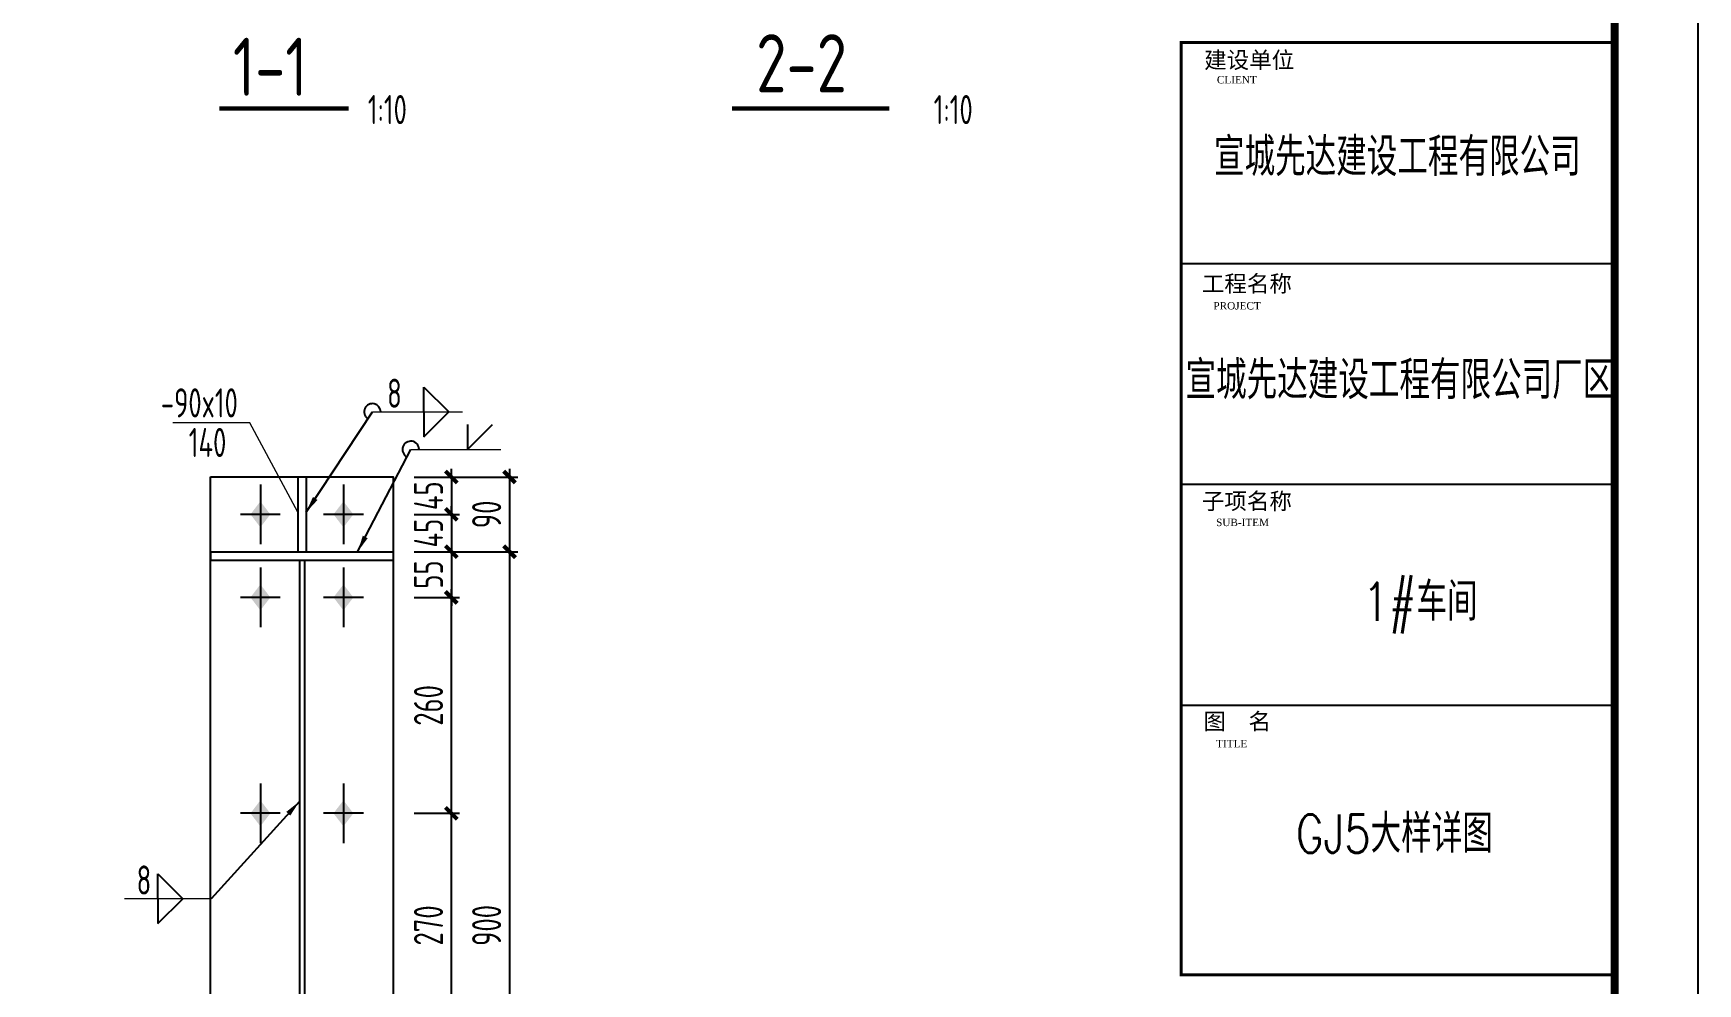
# Model space of a CAD drawing. Extents: x -3102990 to -851544, y -5293060 to -2540151.
# Drawn here: x -968121 to -948078, y -2659915 to -2648470 of the extents above; entities that cross this region are included whole.
import ezdxf
from ezdxf.enums import TextEntityAlignment as Align

# ---------------------------------------------------------------- set-up
doc = ezdxf.new("R2010")
doc.units = 0
doc.header["$LTSCALE"] = 1000
doc.header["$PDMODE"] = 1
doc.linetypes.add('DOTE', pattern=[2.42, 2, -0.2, 0.02, -0.2])
doc.layers.get('0').update_dxf_attribs({"linetype": 'CONTINUOUS'})
doc.layers.get('Defpoints').update_dxf_attribs({"linetype": 'CONTINUOUS'})
for name, color, linetype in [('10', 7, 'CONTINUOUS'), ('AXIS', 253, 'DOTE'), ('COLU', 7, 'CONTINUOUS'), ('DIM', 3, 'CONTINUOUS'), ('NUM', 7, 'CONTINUOUS'), ('PUB_TEXT', 7, 'CONTINUOUS'), ('PUB_TITLE', 4, 'CONTINUOUS'), ('TEXT', 7, 'CONTINUOUS'), ('WELD', 7, 'CONTINUOUS'), ('WIN', 3, 'CONTINUOUS')]:
    doc.layers.add(name, color=color, linetype=linetype)
doc.layers.add('yichutu', color=7, linetype='CONTINUOUS', true_color=0xffffff, plot=False)
doc.styles.add('GHF', font='times.ttf')
doc.styles.add('HZTXT', font='txt.shx', dxfattribs={"width": 0.7, "height": 300, "bigfont": 'hztxt.shx'})
doc.styles.add('STYLE1', font='simhei.ttf', dxfattribs={"width": 0.8})
doc.styles.add('TSSD_Dimension', font='tssdeng.shx', dxfattribs={"width": 0.7, "bigfont": 'Hztxt.shx'})
doc.styles.add('TSSD_Label', font='tssdeng.shx', dxfattribs={"width": 0.75, "bigfont": 'hztxt.shx'})
doc.styles.add('TSSD_Rein', font='Tssdeng.shx', dxfattribs={"width": 0.75, "bigfont": 'hztxt.shx'})
doc.dimstyles.new('TSSD_10_100', dxfattribs={"dimtxt": 350, "dimasz": 100, "dimexe": 100, "dimexo": 250, "dimgap": 100, "dimtad": 1, "dimdec": 0, "dimlfac": 0.1, "dimzin": 0, "dimdsep": 46, "dimtxsty": 'TSSD_Dimension', "dimblk": 'ARCHTICK', "dimcen": 0, "dimdle": 100, "dimclrt": 7, "dimadec": 0, "dimazin": 0, "dimtfac": 1, "dimtdec": 0, "dimtix": 1, "dimtmove": 2, "dimatfit": 3, "dimldrblk": 'ARCHTICK', "dimfxl": 1, "dimtolj": 1, "dimtzin": 0, "dimarcsym": 0})
doc.dimstyles.new('TSSD_LEADER_STYLE_200.0', dxfattribs={"dimtxt": 700, "dimasz": 200, "dimexe": 200, "dimexo": 500, "dimgap": 0.09, "dimtad": 0, "dimtih": 1, "dimtoh": 1, "dimdec": 4, "dimzin": 0, "dimdsep": 46, "dimtxsty": 'Standard', "dimcen": 0.09, "dimdle": 200, "dimclrt": 7, "dimadec": 0, "dimazin": 0, "dimtfac": 1, "dimtdec": 4, "dimtofl": 0, "dimtmove": 0, "dimatfit": 3, "dimfxl": 1, "dimtolj": 1, "dimtzin": 0, "dimarcsym": 0})

# ---------------------------------------------------------------- blocks, each defined once
blk = doc.blocks.new('A$C5C7C78FF')
at = {"layer": '10', "color": 0}
blk.add_solid([(27, -141, -192), (-73, -11, -192), (127, -11, -192), (27, 119, -192)], dxfattribs=at)
at = {"layer": 'AXIS', "color": 0, "linetype": 'ByBlock'}
for p, q in [((27, -311, -192), (27, 289, -192)), ((227, -11, -192), (-173, -11, -192))]:
    blk.add_line(p, q, dxfattribs=at)
blk = doc.blocks.new('_ArchTick')
at = {"color": 0, "const_width": 0.5}
blk.add_lwpolyline([(-0.71, -0.71), (0.71, 0.71)], dxfattribs=at)
blk = doc.blocks.new('*D869')
at = {"layer": 'Defpoints', "color": 0}
for p in [(-963786, -2653813), (-963786, -2654263), (-963087, -2654263)]:
    blk.add_point(p, dxfattribs=at)
at = {"layer": 'DIM', "color": 0, "lineweight": -2}
for p, q in [((-963087, -2653813), (-963087, -2653713)), ((-963536, -2653813), (-962987, -2653813)), ((-963087, -2653813), (-963087, -2654263)), ((-963536, -2654263), (-962987, -2654263)), ((-963087, -2654263), (-963087, -2654363))]:
    blk.add_line(p, q, dxfattribs=at)
at = {"layer": 'DIM', "color": 0, "lineweight": -2, "xscale": 100, "yscale": 100, "zscale": 100}
for p, rotation in [((-963087, -2653813), 270), ((-963087, -2654263), 90)]:
    blk.add_blockref('_ArchTick', p, dxfattribs=dict(at, rotation=rotation))
at = {"layer": 'DIM', "color": 7, "insert": (-963362, -2654038), "char_height": 350, "attachment_point": 5, "rotation": 90, "style": 'TSSD_Dimension'}
blk.add_mtext('\\A1;45', dxfattribs=at)
blk = doc.blocks.new('*D870')
at = {"layer": 'Defpoints', "color": 0}
for p in [(-963786, -2654263), (-963786, -2654713), (-963087, -2654713)]:
    blk.add_point(p, dxfattribs=at)
at = {"layer": 'DIM', "color": 0, "lineweight": -2}
for p, q in [((-963536, -2654263), (-962987, -2654263)), ((-963087, -2654263), (-963087, -2654163)), ((-963087, -2654263), (-963087, -2654713)), ((-963536, -2654713), (-962987, -2654713)), ((-963087, -2654713), (-963087, -2654813))]:
    blk.add_line(p, q, dxfattribs=at)
at = {"layer": 'DIM', "color": 0, "lineweight": -2, "xscale": 100, "yscale": 100, "zscale": 100}
for p, rotation in [((-963087, -2654263), 270), ((-963087, -2654713), 90)]:
    blk.add_blockref('_ArchTick', p, dxfattribs=dict(at, rotation=rotation))
at = {"layer": 'DIM', "color": 7, "insert": (-963362, -2654488), "char_height": 350, "attachment_point": 5, "rotation": 90, "style": 'TSSD_Dimension'}
blk.add_mtext('\\A1;45', dxfattribs=at)
blk = doc.blocks.new('*D871')
at = {"layer": 'Defpoints', "color": 0}
for p in [(-963786, -2654713), (-963786, -2655263), (-963087, -2655263)]:
    blk.add_point(p, dxfattribs=at)
at = {"layer": 'DIM', "color": 0, "lineweight": -2}
for p, q in [((-963536, -2654713), (-962987, -2654713)), ((-963087, -2654613), (-963087, -2655363)), ((-963536, -2655263), (-962987, -2655263))]:
    blk.add_line(p, q, dxfattribs=at)
at = {"layer": 'DIM', "color": 0, "lineweight": -2, "xscale": 100, "yscale": 100, "zscale": 100}
for p, rotation in [((-963087, -2654713), 90), ((-963087, -2655263), 270)]:
    blk.add_blockref('_ArchTick', p, dxfattribs=dict(at, rotation=rotation))
at = {"layer": 'DIM', "color": 7, "insert": (-963362, -2654988), "char_height": 350, "attachment_point": 5, "rotation": 90, "style": 'TSSD_Dimension'}
blk.add_mtext('\\A1;55', dxfattribs=at)
blk = doc.blocks.new('_WELD004')
at = {"color": 0, "linetype": 'ByBlock'}
for p, q in [((0, 1), (1, 0)), ((0, 0), (0, 1))]:
    blk.add_line(p, q, dxfattribs=at)
blk = doc.blocks.new('*D880')
at = {"layer": 'Defpoints', "color": 0}
for p in [(-963786, -2653813), (-963786, -2654713), (-962387, -2654713)]:
    blk.add_point(p, dxfattribs=at)
at = {"layer": 'DIM', "color": 0, "lineweight": -2}
for p, q in [((-962387, -2653713), (-962387, -2654813)), ((-963536, -2653813), (-962287, -2653813)), ((-963536, -2654713), (-962287, -2654713))]:
    blk.add_line(p, q, dxfattribs=at)
at = {"layer": 'DIM', "color": 0, "lineweight": -2, "xscale": 100, "yscale": 100, "zscale": 100}
for p, rotation in [((-962387, -2653813), 90), ((-962387, -2654713), 270)]:
    blk.add_blockref('_ArchTick', p, dxfattribs=dict(at, rotation=rotation))
at = {"layer": 'DIM', "color": 7, "insert": (-962662, -2654263), "char_height": 350, "attachment_point": 5, "rotation": 90, "style": 'TSSD_Dimension'}
blk.add_mtext('\\A1;90', dxfattribs=at)
blk = doc.blocks.new('*D882')
at = {"layer": 'Defpoints', "color": 0}
for p in [(-963786, -2654713), (-963786, -2663713), (-962387, -2663713)]:
    blk.add_point(p, dxfattribs=at)
at = {"layer": 'DIM', "color": 0, "lineweight": -2}
for p, q in [((-963536, -2654713), (-962287, -2654713)), ((-962387, -2654613), (-962387, -2663813)), ((-963536, -2663713), (-962287, -2663713))]:
    blk.add_line(p, q, dxfattribs=at)
at = {"layer": 'DIM', "color": 0, "lineweight": -2, "xscale": 100, "yscale": 100, "zscale": 100}
for p, rotation in [((-962387, -2654713), 90), ((-962387, -2663713), 270)]:
    blk.add_blockref('_ArchTick', p, dxfattribs=dict(at, rotation=rotation))
at = {"layer": 'DIM', "color": 7, "insert": (-962662, -2659213), "char_height": 350, "attachment_point": 5, "rotation": 90, "style": 'TSSD_Dimension'}
blk.add_mtext('\\A1;900', dxfattribs=at)
blk = doc.blocks.new('*D887')
at = {"layer": 'Defpoints', "color": 0, "ltscale": 1.5}
for p in [(-963786, -2657863), (-963087, -2657863), (-963786, -2660563)]:
    blk.add_point(p, dxfattribs=at)
at = {"layer": 'DIM', "color": 0, "lineweight": -2, "ltscale": 1.5}
for p, q in [((-963087, -2660663), (-963087, -2657763)), ((-963536, -2657863), (-962987, -2657863)), ((-963536, -2660563), (-962987, -2660563))]:
    blk.add_line(p, q, dxfattribs=at)
at = {"layer": 'DIM', "color": 0, "lineweight": -2, "ltscale": 1.5, "xscale": 100, "yscale": 100, "zscale": 100}
for p, rotation in [((-963087, -2657863), 90), ((-963087, -2660563), 270)]:
    blk.add_blockref('_ArchTick', p, dxfattribs=dict(at, rotation=rotation))
at = {"layer": 'DIM', "color": 7, "ltscale": 1.5, "insert": (-963362, -2659213), "char_height": 350, "attachment_point": 5, "rotation": 90, "style": 'TSSD_Dimension'}
blk.add_mtext('\\A1;270', dxfattribs=at)
blk = doc.blocks.new('*D888')
at = {"layer": 'Defpoints', "color": 0, "ltscale": 1.5}
for p in [(-963786, -2655263), (-963087, -2655263), (-963786, -2657863)]:
    blk.add_point(p, dxfattribs=at)
at = {"layer": 'DIM', "color": 0, "lineweight": -2, "ltscale": 1.5}
for p, q in [((-963536, -2655263), (-962987, -2655263)), ((-963087, -2657963), (-963087, -2655163)), ((-963536, -2657863), (-962987, -2657863))]:
    blk.add_line(p, q, dxfattribs=at)
at = {"layer": 'DIM', "color": 0, "lineweight": -2, "ltscale": 1.5, "xscale": 100, "yscale": 100, "zscale": 100}
for p, rotation in [((-963087, -2655263), 90), ((-963087, -2657863), 270)]:
    blk.add_blockref('_ArchTick', p, dxfattribs=dict(at, rotation=rotation))
at = {"layer": 'DIM', "color": 7, "ltscale": 1.5, "insert": (-963362, -2656563), "char_height": 350, "attachment_point": 5, "rotation": 90, "style": 'TSSD_Dimension'}
blk.add_mtext('\\A1;260', dxfattribs=at)
blk = doc.blocks.new('A$C18BE6784')
at = {"layer": 'PUB_TITLE', "color": 4}
for p, q in [((82879, 21662), (88100, 21662)), ((82879, 19003), (88100, 19003)), ((82879, 16343), (88100, 16343))]:
    blk.add_line(p, q, dxfattribs=at)
at = {"layer": 'PUB_TITLE'}
blk.add_lwpolyline([(0, 0), (0, 42000), (89100, 42000), (89100, 0)], close=True, dxfattribs=at)
at = {"layer": 'PUB_TITLE', "const_width": 100}
blk.add_lwpolyline([(88100, 1000), (88100, 41000), (713, 41000), (713, 1000), (88100, 1000)], dxfattribs=at)
at = {"layer": 'PUB_TITLE', "color": 4, "const_width": 35.1}
blk.add_lwpolyline([(82879, 24321), (88100, 24321), (88100, 13093), (82879, 13093)], close=True, dxfattribs=at)
at = {"layer": 'PUB_TEXT'}
for s, height, style, p in [('建设单位', 198.6, 'STYLE1', (83157, 24012)), ('CLIENT', 89.4, 'GHF', (83310, 23829)), ('工程名称', 198.6, 'STYLE1', (83129, 21319)), ('PROJECT', 89.4, 'GHF', (83268, 21107)), ('子项名称', 198.6, 'STYLE1', (83129, 18700)), ('SUB-ITEM', 89.4, 'GHF', (83300, 18498)), ('图  名', 198.6, 'STYLE1', (83149, 16047)), ('TITLE', 89.4, 'GHF', (83301, 15834))]:
    blk.add_text(s, height=height, dxfattribs=dict(at, style=style)).set_placement(p)
at = {"layer": 'WIN', "color": 6, "style": 'HZTXT', "width": 0.8}
for s, p in [('宣城先达建设工程有限公司', (83275, 22715)), ('宣城先达建设工程有限公司厂区', (82932, 20027)), ('1#车间', (85066, 17358))]:
    blk.add_text(s, height=460, dxfattribs=at).set_placement(p)
blk = doc.blocks.new('yct-891-420-89100-42000-100-2004.0')
at = {"layer": 'yichutu', "color": 7, "true_color": 0xffffff}
blk.add_lwpolyline([(0, 0), (0, 42000), (89100, 42000), (89100, 0)], close=True, dxfattribs=at)

msp = doc.modelspace()

# ---------------------------------------------------------------- linework, layer by layer
at = {"layer": 'COLU', "linetype": 'ByBlock', "lineweight": 9}
for p, q in [((-965514.58, -2653159.28, 192), (-966440.63, -2653159.28, 192)), ((-964936.38, -2654237.55), (-965514.58, -2653159.28, 192))]:
    msp.add_line(p, q, dxfattribs=at)
at = {"layer": 'COLU', "linetype": 'ByBlock'}
for p, q in [((-964936.38, -2653812.55), (-964936.38, -2654712.55)), ((-964836.38, -2653812.55), (-964836.38, -2654712.55)), ((-965986.38, -2654712.55), (-963786.38, -2654712.55)), ((-965986.38, -2654712.55), (-965986.38, -2654812.55)), ((-965986.38, -2654712.55), (-965986.38, -2654812.55)), ((-964936.38, -2654712.55), (-964836.38, -2654712.55)), ((-963786.38, -2654712.55), (-963786.38, -2654812.55)), ((-963786.38, -2654712.55), (-963786.38, -2654812.55)), ((-965986.38, -2654812.55), (-963786.38, -2654812.55)), ((-964916.38, -2654812.55), (-964916.38, -2663612.55)), ((-964856.38, -2654812.55), (-964856.38, -2663612.55))]:
    msp.add_line(p, q, dxfattribs=at)
at = {"layer": 'COLU'}
msp.add_lwpolyline([(-965986.38, -2653812.55), (-963786.38, -2653812.55), (-963786.38, -2664612.55), (-965986.38, -2664612.55)], close=True, dxfattribs=at)
at = {"layer": 'NUM', "const_width": 50}
for points in [[(-965880.68, -2649376.21), (-964322.41, -2649376.21)], [(-959706.24, -2649376.21), (-957812.06, -2649376.21)]]:
    msp.add_lwpolyline(points, dxfattribs=at)
at = {"layer": 'WELD', "lineweight": 9}
for p, q in [((-964037.08, -2653029.27), (-962953.11, -2653029.27)), ((-963576.42, -2653481.49), (-962492.46, -2653481.49)), ((-965980.73, -2658891.22, -288), (-967021.83, -2658891.22, -288))]:
    msp.add_line(p, q, dxfattribs=at)
at = {"layer": 'WELD'}
for centre, end in [((-964037.08, -2653029.27), 232.532418), ((-963576.42, -2653481.49), 242.549377)]:
    msp.add_arc(centre, 100, 0, end, dxfattribs=at)

# ---------------------------------------------------------------- block references
at = {"ltscale": 1.5}
msp.add_blockref('A$C18BE6784', (-1037177.98, -2672902.4), dxfattribs=at)
at = {"layer": 'COLU', "linetype": 'ByBlock', "xscale": -1.199999999953434, "yscale": 1.199999999720603, "zscale": 1.200000000000045, "rotation": 180}
for p in [(-965419.06, -2654275.97, 230.4), (-964419.06, -2654275.97, 230.4), (-965419.06, -2655275.97, 230.4), (-964419.06, -2655275.97, 230.4), (-965419.06, -2657875.97, 230.4), (-964419.06, -2657875.97, 230.4)]:
    msp.add_blockref('A$C5C7C78FF', p, dxfattribs=at)
at = {"layer": 'WELD', "yscale": 300, "zscale": 300}
for p, xscale, rotation in [((-963417.36, -2653029.27), 300, 359.999999999911), ((-963417.36, -2653029.27), -300, 180), ((-962892.46, -2653181.49), -300, 180), ((-966621.83, -2658891.22, -288), -300, 180)]:
    msp.add_blockref('_WELD004', p, dxfattribs=dict(at, xscale=xscale, rotation=rotation))
at = {"layer": 'WELD', "xscale": 300, "yscale": 300, "zscale": 300}
msp.add_blockref('_WELD004', (-966621.83, -2658891.22, -288), dxfattribs=at)
at = {"layer": 'yichutu'}
msp.add_blockref('yct-891-420-89100-42000-100-2004.0', (-1037177.99, -2672902.4), dxfattribs=at)

# ---------------------------------------------------------------- texts
at = {"layer": 'TEXT', "lineweight": 9}
for s, height, style, width, p in [('1-1', 700, 'TSSD_Label', 0.8, (-965717.68, -2649222.81)), ('2-2', 700, 'TSSD_Label', 0.8, (-959416.18, -2649180.48)), ('1:10', 350, 'TSSD_Rein', 0.7, (-964092.44, -2649563.38)), ('1:10', 350, 'TSSD_Rein', 0.7, (-957278.55, -2649563.38)), ('-90x10', 350, 'TSSD_Rein', 0.7, (-966585.33, -2653095.42, 192)), ('8', 350, 'TSSD_Rein', 0.7, (-963860.8, -2652979.27)), ('140', 350, 'TSSD_Rein', 0.7, (-966249.43, -2653572.6, 192)), ('8', 350, 'TSSD_Rein', 0.7, (-966876.94, -2658841.22, -288))]:
    msp.add_text(s, height=height, dxfattribs=dict(at, style=style, width=width)).set_placement(p)
at = {"layer": 'WIN', "color": 3, "style": 'HZTXT', "width": 0.8}
msp.add_text('GJ5大样详图', height=460, dxfattribs=at).set_placement((-951730.7, -2658337.91), align=Align.CENTER)

# ---------------------------------------------------------------- dimensions: what is measured, and where the dimension line sits
at = {"layer": 'DIM'}
for base, p1, p2, picture, middle in [((-963087.34, -2654262.55), (-963786.38, -2653812.55), (-963786.38, -2654262.55), '*D869', (-963362.34, -2654037.55)), ((-962387.38, -2654712.55), (-963786.38, -2653812.55), (-963786.38, -2654712.55), '*D880', (-962662.38, -2654262.55)), ((-963087.34, -2654712.55), (-963786.38, -2654262.55), (-963786.38, -2654712.55), '*D870', (-963362.34, -2654487.55)), ((-963087.34, -2655262.55), (-963786.38, -2654712.55), (-963786.38, -2655262.55), '*D871', (-963362.34, -2654987.55)), ((-962387.38, -2663712.55), (-963786.38, -2654712.55), (-963786.38, -2663712.55), '*D882', (-962662.38, -2659212.55))]:
    dim = msp.add_linear_dim(base=base, p1=p1, p2=p2, angle=90, dimstyle='TSSD_10_100', dxfattribs=at)
    dim.commit()
    dim.dimension.update_dxf_attribs({"geometry": picture, "text_midpoint": middle})
at = {"layer": 'DIM', "ltscale": 1.5}
for base, p1, p2, picture, middle in [((-963087.34, -2655262.55, 288), (-963786.38, -2657862.55, 288), (-963786.38, -2655262.55, 288), '*D888', (-963362.34, -2656562.55, 288)), ((-963087.34, -2657862.55, 288), (-963786.38, -2660562.55, 288), (-963786.38, -2657862.55, 288), '*D887', (-963362.34, -2659212.55, 288))]:
    dim = msp.add_linear_dim(base=base, p1=p1, p2=p2, angle=90, dimstyle='TSSD_10_100', dxfattribs=at)
    dim.commit()
    dim.dimension.update_dxf_attribs({"geometry": picture, "text_midpoint": middle})

# ---------------------------------------------------------------- leaders
at = {"layer": 'WELD', "lineweight": 9}
for points in [[(-964836.38, -2654238.31), (-964037.08, -2653029.27)], [(-964215.92, -2654712.55), (-963576.42, -2653481.49)], [(-964916.38, -2657719.83, -288), (-965980.73, -2658891.22, -288)]]:
    msp.add_leader(points, dimstyle='TSSD_LEADER_STYLE_200.0', dxfattribs=at)

doc.saveas('drawing.dxf')
